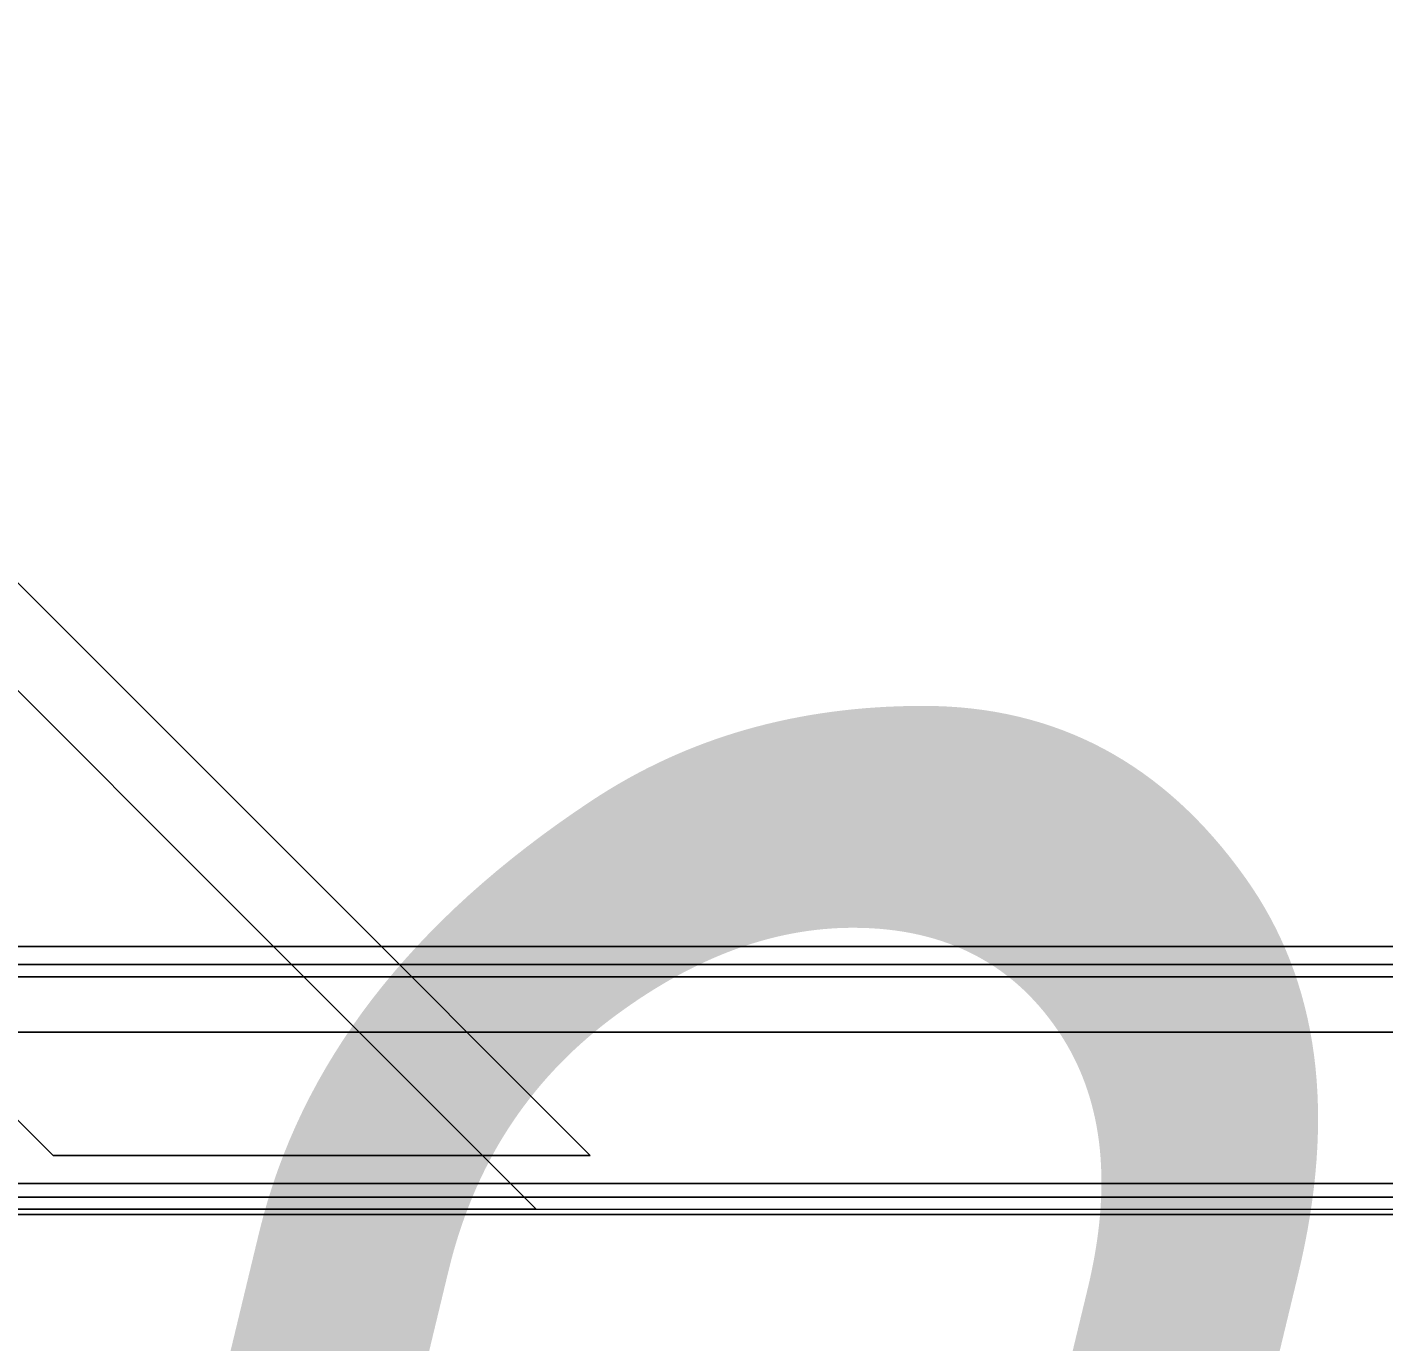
# Model space of a CAD drawing. Header units: millimetres. Extents: x -32954 to 151739, y -65671 to 56243.
# Drawn here: x -11363.5 to -11274.1, y -48959.3 to -48872.8 of the extents above; entities that cross this region are included whole.
import ezdxf

# ---------------------------------------------------------------- set-up
doc = ezdxf.new("R2010")
doc.units = ezdxf.units.MM
for name, color, linetype, lineweight in [('G-IMPT', 7, 'Continuous', 9), ('I-FURN', 7, 'Continuous', 9), ('I-FURN-IDEN', 7, 'Continuous', 9)]:
    doc.layers.add(name, color=color, linetype=linetype, lineweight=lineweight)
doc.styles.add('GOST Common_I', font='GOST_Common Italic.ttf', dxfattribs={"width": 0.9, "height": 150})

# ---------------------------------------------------------------- blocks, each defined once
blk = doc.blocks.new('М25-М26_Столик манипуляционный - МСК-5501_dwg-9496848-О_ТХ_01')
at = {"layer": 'G-IMPT'}
for p, q in [((304.699, -0.607), (-304.699, -0.607)), ((304.699, -0.607), (-304.699, -0.607)), ((304.699, -0.607), (-304.699, -0.607)), ((304.699, -0.607), (-304.699, -0.607)), ((304.699, -0.607), (-304.699, -0.607)), ((304.699, -0.607), (-304.699, -0.607)), ((301.56, -0.272), (-298.001, -0.272)), ((-298.001, -0.272), (301.56, -0.272)), ((-298.001, -0.272), (301.56, -0.272)), ((246.054, -0.607), (281.409, -0.607)), ((246.054, -0.607), (281.409, -0.607)), ((304.699, -1.407), (-304.699, -1.407)), ((-304.699, -1.407), (304.699, -1.407)), ((-304.699, -2.307), (304.699, -2.307)), ((-304.699, -2.307), (304.699, -2.307)), ((304.699, -2.307), (-304.699, -2.307)), ((304.699, -2.307), (-304.699, -2.307)), ((242.508, -4.153), (277.863, -4.153)), ((-298.001, -12.272), (301.56, -12.272)), ((-301, -15.907), (301, -15.907)), ((301, -15.907), (-301, -15.907)), ((301, -15.907), (-301, -15.907)), ((-301, -15.907), (301, -15.907)), ((-301, -15.907), (301, -15.907)), ((301, -15.907), (-301, -15.907)), ((-301, -16.707), (301, -16.707)), ((-301, -16.707), (301, -16.707)), ((301, -16.707), (-301, -16.707)), ((301, -16.707), (-301, -16.707)), ((301, -17.907), (-301, -17.907)), ((-301, -17.907), (301, -17.907)), ((301, -17.907), (-301, -17.907)), ((301, -17.907), (-301, -17.907))]:
    blk.add_line(p, q, dxfattribs=at)
at = {"layer": 'G-IMPT', "flags": 128}
for points in [[(320.3, -74.854), (301.738, -56.292), (283.177, -37.73), (264.615, -19.169), (246.054, -0.607)], [(246.054, -0.607), (264.615, -19.169), (283.177, -37.73), (301.738, -56.292), (320.3, -74.854)], [(304.699, -1.407), (152.35, -1.407), (0, -1.407), (-152.35, -1.407), (-304.699, -1.407)], [(-304.699, -2.307), (-152.35, -2.307), (0, -2.307), (152.35, -2.307), (304.699, -2.307)], [(-304.699, -2.307), (-152.35, -2.307), (0, -2.307), (152.35, -2.307), (304.699, -2.307)], [(277.863, -4.153), (269.024, -4.153), (260.186, -4.153), (251.347, -4.153), (242.508, -4.153)], [(242.508, -4.153), (261.069, -22.715), (279.631, -41.276), (298.193, -59.838), (316.754, -78.4)], [(290.238, -16.528), (287.144, -13.434), (284.05, -10.34), (280.957, -7.247), (277.863, -4.153)], [(301.56, -12.272), (151.67, -12.272), (1.78, -12.272), (-148.11, -12.272), (-298.001, -12.272)], [(-298.001, -12.272), (-148.11, -12.272), (1.78, -12.272), (151.67, -12.272), (301.56, -12.272)], [(301, -15.907), (150.5, -15.907), (0, -15.907), (-150.5, -15.907), (-301, -15.907)]]:
    blk.add_lwpolyline(points, dxfattribs=at)
blk = doc.blocks.new('М25-М26_Столик манипуляционный - М25_Столик манипуляционный-8676404-О_ТХ_01')
blk.add_blockref('М25-М26_Столик манипуляционный - МСК-5501_dwg-9496848-О_ТХ_01', (0, 0))

msp = doc.modelspace()

# ---------------------------------------------------------------- block references
at = {"layer": 'I-FURN', "rotation": 180}
msp.add_blockref('М25-М26_Столик манипуляционный - М25_Столик манипуляционный-8676404-О_ТХ_01', (-11083.886, -48951.174), dxfattribs=at)

# ---------------------------------------------------------------- texts
at = {"layer": 'I-FURN-IDEN', "insert": (-11452.437, -48917.44), "char_height": 150, "width": 331.89862, "attachment_point": 1, "style": 'GOST Common_I'}
msp.add_mtext('199', dxfattribs=at)

doc.saveas('drawing.dxf')
